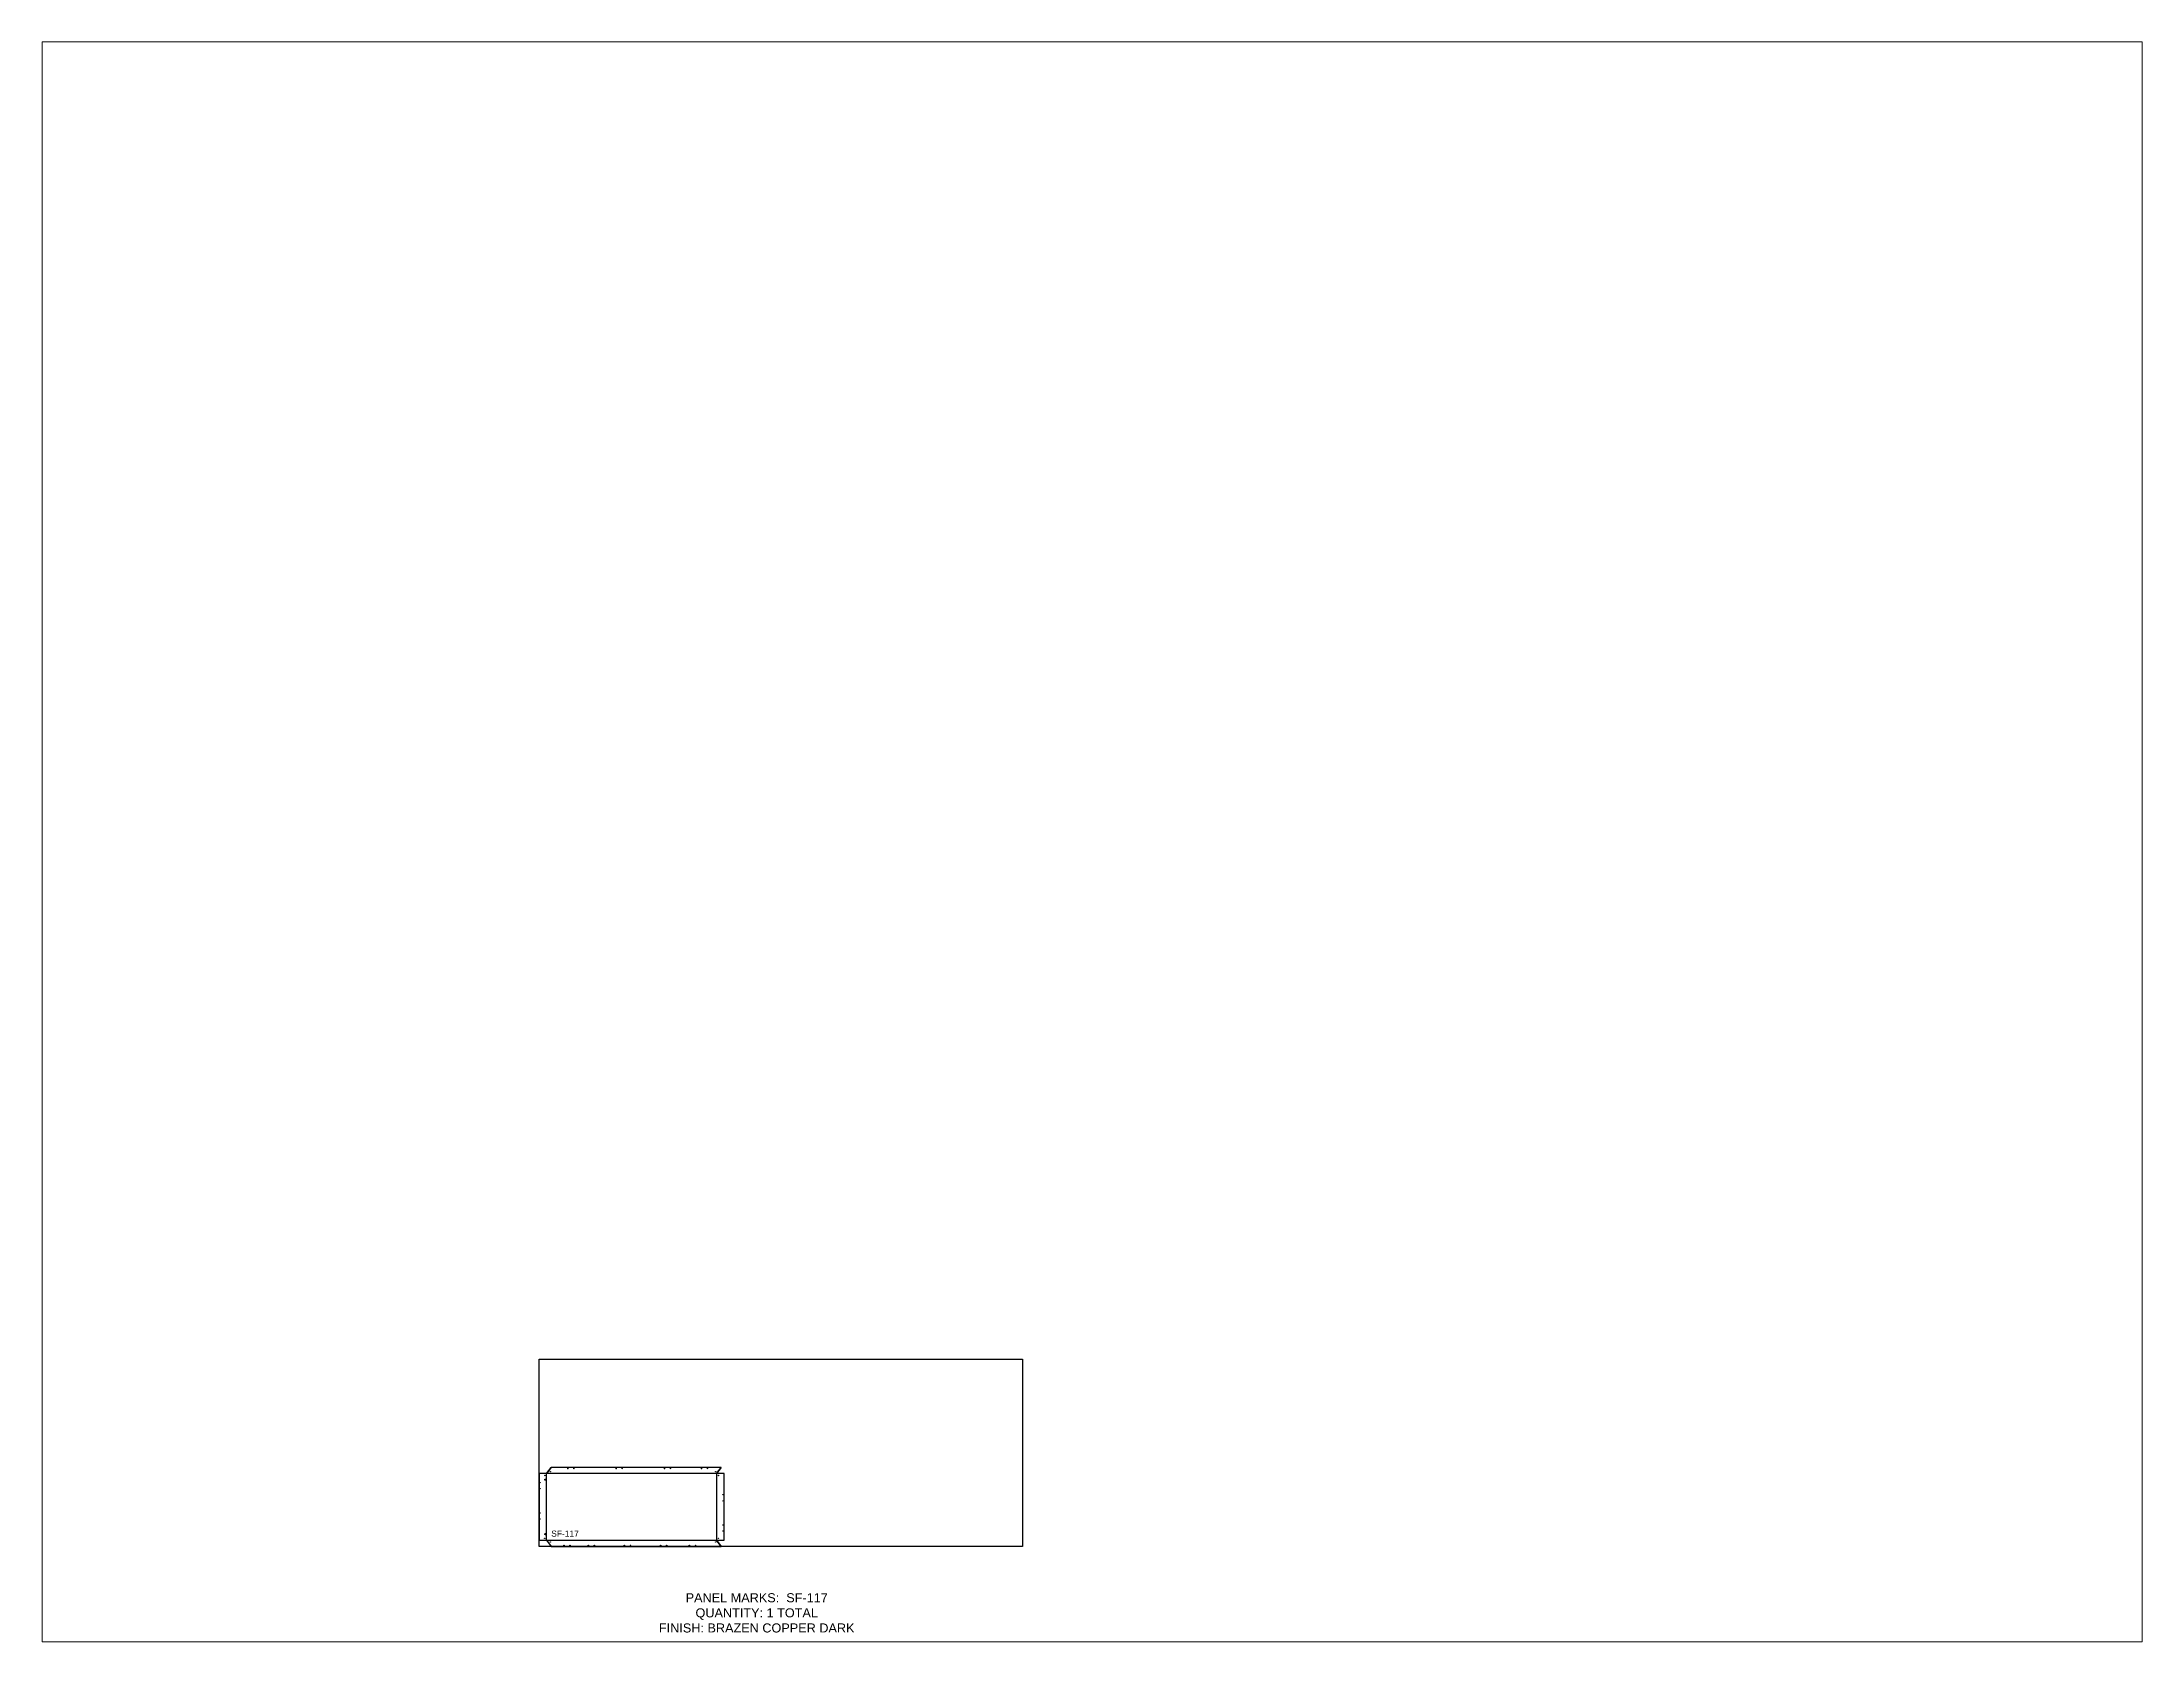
# Paper-space layout 'Layout1' of a CAD drawing. Header units: inches. Extents: x 1.05 to 9.45, y 0.8 to 7.2.
# The model-space entities are those that its viewports show. They can reach past a viewport. Long polylines and large blocks are cut down to what shows.
import ezdxf

# ---------------------------------------------------------------- set-up
doc = ezdxf.new("R2010")
doc.units = ezdxf.units.IN
doc.header["$MEASUREMENT"] = 0
doc.linetypes.add('HIDDEN', pattern=[0.375, 0.25, -0.125])
doc.linetypes.add('PHANTOM', pattern=[2.5, 1.25, -0.25, 0.25, -0.25, 0.25, -0.25])
for name, color, linetype in [('CUT', 7, 'Continuous'), ('DIMS', 1, 'Continuous'), ('HOLES', 6, 'Continuous'), ('ROUT', 1, 'HIDDEN'), ('SHEET', 5, 'PHANTOM'), ('TEXT', 2, 'PHANTOM'), ('V135', 4, 'HIDDEN'), ('WEEPS', 3, 'HIDDEN')]:
    doc.layers.add(name, color=color, linetype=linetype)
doc.styles.get("Standard").update_dxf_attribs({"font": 'arial.ttf'})

msp = doc.modelspace()

# ---------------------------------------------------------------- linework, layer by layer
at = {"layer": 'CUT', "ltscale": 0.25}
msp.add_lwpolyline([(3.99, 0), (60.24, 0), (58.78, 2.06), (61.3, 2.06), (61.3, 24.09), (58.78, 24.09), (60.24, 26.16), (3.99, 26.16), (2.53, 24.09), (0, 24.09), (0, 2.06), (2.53, 2.06)], close=True, dxfattribs=at)
at = {"layer": 'HOLES', "ltscale": 0.25}
for centre in [(0.37, 21.09), (1.9, 23.47), (3.74, 24.72), (9.53, 25.78), (11.53, 25.78), (25.53, 25.78), (27.53, 25.78), (41.53, 25.78), (43.53, 25.78), (53.78, 25.78), (55.78, 25.78), (58.46, 24.72), (59.41, 23.47), (0.37, 19.09), (60.93, 17.09), (60.93, 15.09), (0.37, 11.06), (0.37, 9.06), (60.93, 7.06), (1.9, 2.69), (3.74, 1.44), (8.28, 0.37), (10.28, 0.37), (16.28, 0.37), (18.28, 0.37), (28.28, 0.37), (30.28, 0.37), (40.28, 0.37), (42.28, 0.37), (49.78, 0.37), (51.78, 0.37), (58.46, 1.44), (59.41, 2.69), (60.93, 5.06)]:
    msp.add_circle(centre, 0.0625, dxfattribs=at)
at = {"layer": 'ROUT'}
msp.add_line((61.3, 24.09), (0, 24.09), dxfattribs=at)
at = {"layer": 'ROUT', "ltscale": 0.25}
for p, q in [((2.53, 24.09), (3.99, 26.16)), ((0, 2.06), (61.3, 2.06)), ((2.53, 2.06), (3.99, 0))]:
    msp.add_line(p, q, dxfattribs=at)
at = {"layer": 'ROUT'}
msp.add_lwpolyline([(60.24, 26.16), (58.78, 24.09), (58.78, 2.06), (60.24, 0)], dxfattribs=at)
at = {"layer": 'SHEET'}
msp.add_lwpolyline([(0, 62), (160, 62), (160, 0), (0, 0)], close=True, dxfattribs=at)
at = {"layer": 'V135'}
msp.add_lwpolyline([(2.53, 2.06), (2.53, 24.09)], dxfattribs=at)
at = {"layer": 'WEEPS', "ltscale": 0.25}
for centre in [(2.12, 22.09), (2.12, 4.06)]:
    msp.add_circle(centre, 0.188, dxfattribs=at)

# ---------------------------------------------------------------- texts
at = {"layer": 'DIMS', "ltscale": 0.25, "insert": (8.61, 5.24, 0), "char_height": 2, "attachment_point": 2}
msp.add_mtext_dynamic_manual_height_columns('SF-117', width=3.0859, gutter_width=10, heights=[2.07], dxfattribs=at)
at = {"layer": 'TEXT', "insert": (72.05, -22.01), "char_height": 3, "attachment_point": 5}
msp.add_mtext_dynamic_manual_height_columns('\\pxt44;PANEL MARKS:  SF-117\\P\\ptz;QUANTITY: 1 TOTAL\\PFINISH: BRAZEN COPPER DARK', width=199.7409, gutter_width=1, heights=[0], dxfattribs=at)

psp = doc.layouts.get("Layout1")

# ---------------------------------------------------------------- viewports
at = {"layer": 'CUT'}
psp.add_viewport(center=(5.25, 4), size=(8.4, 6.4), view_center_point=(183.0157, 233.1318), view_height=529.538938, dxfattribs=at)

doc.saveas('drawing.dxf')
